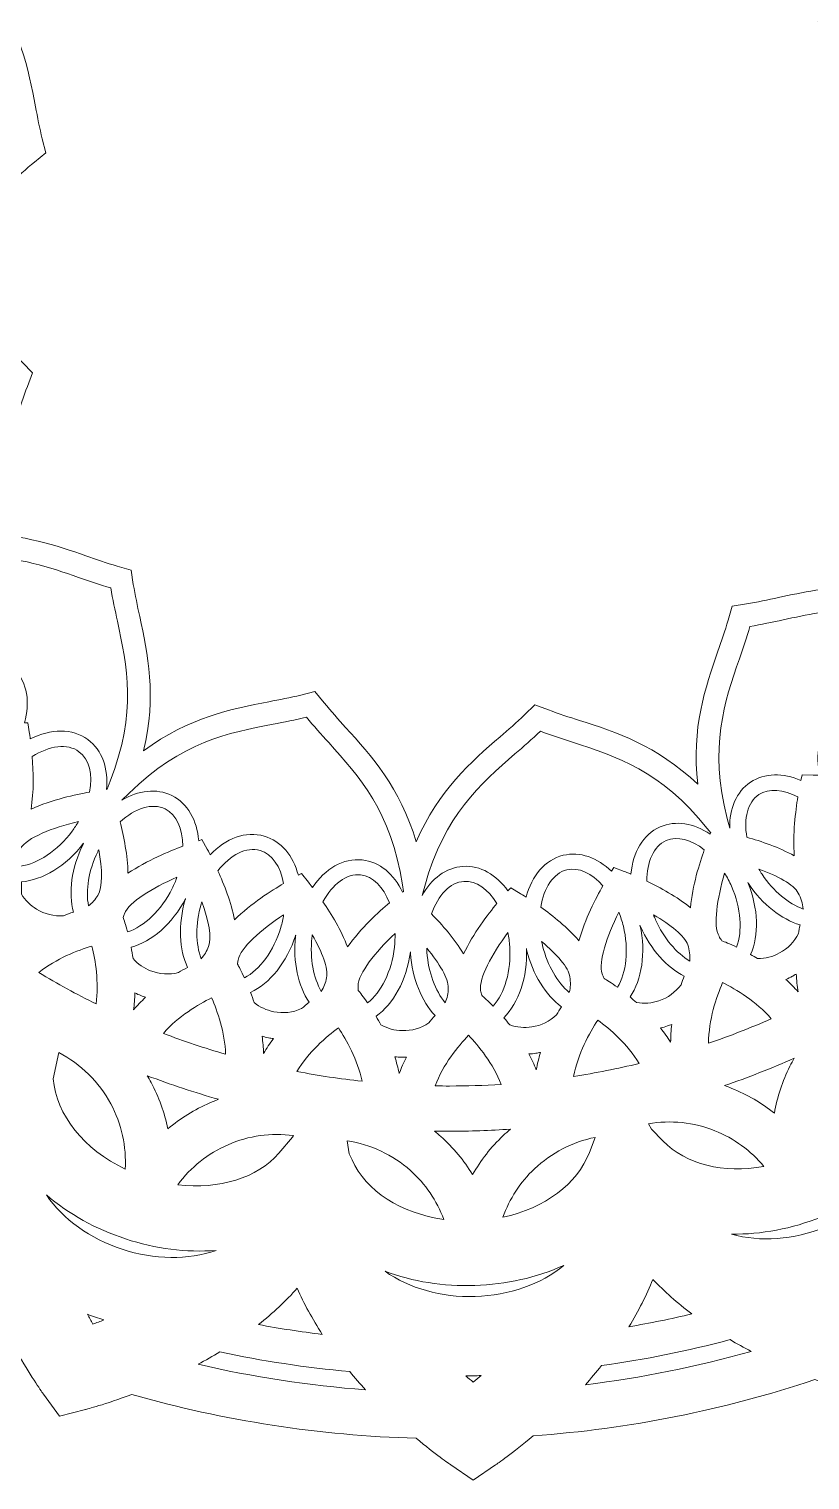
# Model space of a CAD drawing. Header units: millimetres. Extents: x 37 to 1687, y -819 to -120.
# Drawn here: x 1474.4 to 1577.2, y -434 to -243.1 of the extents above; entities that cross this region are included whole.
import ezdxf

# ---------------------------------------------------------------- set-up
doc = ezdxf.new("R2010")
doc.units = ezdxf.units.MM
doc.header["$MEASUREMENT"] = 0
doc.layers.add('Layer 6', color=7, linetype='Continuous')

msp = doc.modelspace()

# ---------------------------------------------------------------- linework, layer by layer
at = {"layer": 'Layer 6', "lineweight": 0}
for points, knots in [([(1685.17, -298.09), (1685, -297.73), (1683.5, -294.48), (1680.72, -290.25), (1681.09, -285.9), (1681.28, -281.49), (1681.28, -277.12), (1681.28, -270.53), (1680.85, -263.89), (1680.01, -257.4), (1682.54, -253.46), (1683.93, -250.46), (1684.09, -250.12), (1684.09, -250.12), (1685.58, -246.85), (1685.58, -246.85), (1685.58, -246.85), (1683.05, -244.28), (1683.05, -244.28), (1682.78, -244), (1680.28, -241.51), (1676.32, -238.54), (1674.5, -231.62), (1672.16, -224.76), (1669.37, -218.15), (1667.84, -214.53), (1666.11, -210.86), (1664.23, -207.25), (1665.15, -202.97), (1665.4, -199.91), (1665.43, -199.56), (1665.43, -199.56), (1665.7, -195.99), (1665.7, -195.99), (1665.7, -195.99), (1662.46, -194.44), (1662.46, -194.44), (1662.33, -194.38), (1659.34, -192.97), (1654.81, -191.54), (1649.55, -183.86), (1643.52, -176.62), (1636.9, -170), (1635.27, -168.36), (1633.55, -166.72), (1631.8, -165.13), (1631.19, -161.11), (1630.44, -158.47), (1630.4, -158.36), (1630.4, -158.36), (1629.43, -154.93), (1629.43, -154.93), (1629.43, -154.93), (1625.86, -154.58), (1625.86, -154.58), (1625.5, -154.54), (1623.55, -154.37), (1620.65, -154.37), (1619.99, -154.37), (1619.31, -154.38), (1618.62, -154.4), (1609.35, -147.67), (1599.3, -142), (1588.75, -137.53), (1588.03, -137.23), (1587.28, -136.92), (1586.45, -136.58), (1584.69, -133.5), (1583.29, -131.57), (1583.23, -131.48), (1583.23, -131.48), (1581.14, -128.61), (1581.14, -128.61), (1581.14, -128.61), (1577.69, -129.48), (1577.69, -129.48), (1577.59, -129.51), (1575.14, -130.13), (1571.59, -131.47), (1559.48, -127.99), (1546.89, -126.05), (1534.17, -125.69), (1531.64, -123.56), (1529.82, -122.32), (1529.62, -122.19), (1529.62, -122.19), (1526.67, -120.2), (1526.67, -120.2), (1526.67, -120.2), (1523.73, -122.19), (1523.73, -122.19), (1523.51, -122.34), (1521.51, -123.7), (1518.79, -126.02), (1506.14, -126.92), (1493.66, -129.4), (1481.71, -133.41), (1478.5, -132.22), (1476.28, -131.64), (1476.03, -131.58), (1476.03, -131.58), (1472.58, -130.71), (1472.58, -130.71), (1472.58, -130.71), (1470.49, -133.58), (1470.49, -133.58), (1470.32, -133.82), (1468.83, -135.9), (1466.98, -139.21), (1455.85, -144.28), (1445.34, -150.71), (1435.74, -158.33), (1435.13, -158.32), (1434.63, -158.31), (1434.15, -158.31), (1431.06, -158.31), (1429.01, -158.51), (1428.93, -158.52), (1428.93, -158.52), (1425.37, -158.87), (1425.37, -158.87), (1425.37, -158.87), (1424.39, -162.3), (1424.39, -162.3), (1424.36, -162.42), (1423.52, -165.4), (1422.89, -169.76), (1422.81, -169.84), (1422.73, -169.92), (1422.65, -170), (1414.48, -178.17), (1407.25, -187.25), (1401.17, -196.99), (1396.88, -198.38), (1394.11, -199.7), (1393.99, -199.75), (1393.99, -199.75), (1390.75, -201.3), (1390.75, -201.3), (1390.75, -201.3), (1391.02, -204.87), (1391.02, -204.87), (1391.03, -205.02), (1391.3, -208.47), (1392.37, -213.24), (1391.55, -215.01), (1390.83, -216.62), (1390.18, -218.15), (1386.53, -226.79), (1383.67, -235.8), (1381.7, -244.92), (1378, -247.74), (1375.68, -250.06), (1375.42, -250.32), (1375.42, -250.32), (1372.89, -252.88), (1372.89, -252.88), (1372.89, -252.88), (1374.39, -256.16), (1374.39, -256.16), (1374.55, -256.52), (1376.07, -259.79), (1378.83, -264.01), (1378.46, -268.35), (1378.28, -272.76), (1378.28, -277.12), (1378.28, -283.72), (1378.7, -290.36), (1379.54, -296.85), (1377.01, -300.79), (1375.62, -303.79), (1375.46, -304.13), (1375.46, -304.13), (1373.97, -307.4), (1373.97, -307.4), (1373.97, -307.4), (1376.5, -309.97), (1376.5, -309.97), (1376.77, -310.24), (1379.25, -312.73), (1383.23, -315.71), (1385.05, -322.63), (1387.39, -329.49), (1390.18, -336.1), (1391.71, -339.72), (1393.44, -343.39), (1395.32, -347), (1394.37, -351.43), (1394.13, -354.55), (1394.12, -354.69), (1394.12, -354.69), (1393.85, -358.26), (1393.85, -358.26), (1393.85, -358.26), (1397.09, -359.8), (1397.09, -359.8), (1397.22, -359.86), (1400.19, -361.27), (1404.74, -362.71), (1410, -370.39), (1416.03, -377.63), (1422.65, -384.25), (1424.28, -385.89), (1426, -387.52), (1427.75, -389.12), (1428.35, -393.02), (1429.07, -395.6), (1429.15, -395.89), (1429.15, -395.89), (1430.12, -399.32), (1430.12, -399.32), (1430.12, -399.32), (1433.68, -399.67), (1433.68, -399.67), (1433.89, -399.69), (1435.87, -399.88), (1438.9, -399.88), (1439.56, -399.88), (1440.24, -399.87), (1440.93, -399.85), (1450.2, -406.58), (1460.25, -412.25), (1470.8, -416.72), (1471.5, -417.01), (1472.26, -417.32), (1473.1, -417.67), (1474.81, -420.67), (1476.17, -422.55), (1476.32, -422.77), (1476.32, -422.77), (1478.41, -425.64), (1478.41, -425.64), (1478.41, -425.64), (1481.86, -424.77), (1481.86, -424.77), (1481.96, -424.74), (1484.42, -424.12), (1487.96, -422.78), (1500.07, -426.26), (1512.65, -428.2), (1525.38, -428.56), (1527.9, -430.68), (1529.73, -431.92), (1529.94, -432.06), (1529.94, -432.06), (1532.88, -434.05), (1532.88, -434.05), (1532.88, -434.05), (1535.82, -432.06), (1535.82, -432.06), (1536.04, -431.91), (1538.04, -430.56), (1540.76, -428.23), (1553.42, -427.33), (1565.89, -424.85), (1577.84, -420.84), (1581.13, -422.06), (1583.42, -422.65), (1583.52, -422.67), (1583.52, -422.67), (1586.97, -423.54), (1586.97, -423.54), (1586.97, -423.54), (1589.06, -420.67), (1589.06, -420.67), (1589.13, -420.58), (1590.68, -418.43), (1592.58, -415.04), (1603.71, -409.96), (1614.21, -403.53), (1623.81, -395.92), (1624.4, -395.93), (1624.91, -395.94), (1625.4, -395.94), (1628.49, -395.94), (1630.54, -395.74), (1630.62, -395.73), (1630.62, -395.73), (1634.18, -395.38), (1634.18, -395.38), (1634.18, -395.38), (1635.15, -391.95), (1635.15, -391.95), (1635.16, -391.92), (1636.01, -388.94), (1636.66, -384.49), (1636.74, -384.41), (1636.82, -384.33), (1636.9, -384.25), (1645.07, -376.08), (1652.3, -367), (1658.38, -357.25), (1662.52, -355.92), (1665.25, -354.64), (1665.56, -354.49), (1665.56, -354.49), (1668.8, -352.95), (1668.8, -352.95), (1668.8, -352.95), (1668.53, -349.38), (1668.53, -349.38), (1668.52, -349.23), (1668.25, -345.77), (1667.18, -341.01), (1668, -339.24), (1668.72, -337.63), (1669.37, -336.1), (1673.02, -327.46), (1675.88, -318.45), (1677.85, -309.33), (1681.56, -306.5), (1683.87, -304.19), (1684.13, -303.93), (1684.13, -303.93), (1686.66, -301.36), (1686.66, -301.36), (1686.66, -301.36), (1685.17, -298.09), (1685.17, -298.09)], [0, 0, 0, 0, 1, 1, 1, 2, 2, 2, 3, 3, 3, 4, 4, 4, 5, 5, 5, 6, 6, 6, 7, 7, 7, 8, 8, 8, 9, 9, 9, 10, 10, 10, 11, 11, 11, 12, 12, 12, 13, 13, 13, 14, 14, 14, 15, 15, 15, 16, 16, 16, 17, 17, 17, 18, 18, 18, 19, 19, 19, 20, 20, 20, 21, 21, 21, 22, 22, 22, 23, 23, 23, 24, 24, 24, 25, 25, 25, 26, 26, 26, 27, 27, 27, 28, 28, 28, 29, 29, 29, 30, 30, 30, 31, 31, 31, 32, 32, 32, 33, 33, 33, 34, 34, 34, 35, 35, 35, 36, 36, 36, 37, 37, 37, 38, 38, 38, 39, 39, 39, 40, 40, 40, 41, 41, 41, 42, 42, 42, 43, 43, 43, 44, 44, 44, 45, 45, 45, 46, 46, 46, 47, 47, 47, 48, 48, 48, 49, 49, 49, 50, 50, 50, 51, 51, 51, 52, 52, 52, 53, 53, 53, 54, 54, 54, 55, 55, 55, 56, 56, 56, 57, 57, 57, 58, 58, 58, 59, 59, 59, 60, 60, 60, 61, 61, 61, 62, 62, 62, 63, 63, 63, 64, 64, 64, 65, 65, 65, 66, 66, 66, 67, 67, 67, 68, 68, 68, 69, 69, 69, 70, 70, 70, 71, 71, 71, 72, 72, 72, 73, 73, 73, 74, 74, 74, 75, 75, 75, 76, 76, 76, 77, 77, 77, 78, 78, 78, 79, 79, 79, 80, 80, 80, 81, 81, 81, 82, 82, 82, 83, 83, 83, 84, 84, 84, 85, 85, 85, 86, 86, 86, 87, 87, 87, 88, 88, 88, 89, 89, 89, 90, 90, 90, 91, 91, 91, 92, 92, 92, 93, 93, 93, 94, 94, 94, 95, 95, 95, 96, 96, 96, 97, 97, 97, 98, 98, 98, 99, 99, 99, 100, 100, 100, 101, 101, 101, 102, 102, 102, 103, 103, 103, 104, 104, 104, 105, 105, 105, 106, 106, 106, 106]), ([(1586.74, -260.04), (1586.31, -261.38), (1585.87, -262.76), (1585.35, -264.12), (1585.35, -264.12), (1584.68, -265.89), (1584.68, -265.89), (1584.68, -265.89), (1586, -267.26), (1586, -267.26), (1587.01, -268.31), (1587.96, -269.41), (1588.88, -270.48), (1592.19, -274.3), (1595.85, -278.53), (1602.71, -281.52), (1595.54, -283.66), (1591.39, -287.42), (1587.65, -290.81), (1586.61, -291.76), (1585.53, -292.73), (1584.41, -293.65), (1584.41, -293.65), (1582.94, -294.85), (1582.94, -294.85), (1582.94, -294.85), (1583.4, -296.69), (1583.4, -296.69), (1583.75, -298.11), (1584.02, -299.54), (1584.29, -300.92), (1585.24, -305.88), (1586.29, -311.38), (1590.74, -317.4), (1588.26, -316.81), (1585.83, -316.52), (1583.39, -316.52), (1579.52, -316.52), (1576.23, -317.23), (1573.05, -317.92), (1571.68, -318.21), (1570.27, -318.52), (1568.83, -318.76), (1568.83, -318.76), (1566.96, -319.06), (1566.96, -319.06), (1566.96, -319.06), (1566.43, -320.88), (1566.43, -320.88), (1566.02, -322.28), (1565.54, -323.66), (1565.08, -324.99), (1563.43, -329.76), (1561.59, -335.05), (1562.44, -342.49), (1557, -337.35), (1551.66, -335.63), (1546.86, -334.09), (1545.52, -333.66), (1544.14, -333.22), (1542.78, -332.7), (1542.78, -332.7), (1541.01, -332.03), (1541.01, -332.03), (1541.01, -332.03), (1539.64, -333.35), (1539.64, -333.35), (1538.59, -334.36), (1537.49, -335.31), (1536.42, -336.23), (1532.6, -339.53), (1528.37, -343.2), (1525.38, -350.06), (1523.24, -342.89), (1519.48, -338.74), (1516.08, -335), (1515.14, -333.96), (1514.17, -332.88), (1513.25, -331.76), (1513.25, -331.76), (1512.05, -330.29), (1512.05, -330.29), (1512.05, -330.29), (1510.21, -330.75), (1510.21, -330.75), (1508.79, -331.09), (1507.36, -331.37), (1505.98, -331.63), (1501.02, -332.59), (1495.52, -333.64), (1489.5, -338.09), (1491.23, -330.81), (1490.05, -325.33), (1488.98, -320.4), (1488.68, -319.03), (1488.38, -317.61), (1488.14, -316.18), (1488.14, -316.18), (1487.84, -314.31), (1487.84, -314.31), (1487.84, -314.31), (1486.02, -313.78), (1486.02, -313.78), (1484.61, -313.37), (1483.24, -312.89), (1481.91, -312.43), (1478.04, -311.09), (1473.66, -309.57), (1468.09, -309.57), (1466.88, -309.57), (1465.66, -309.64), (1464.41, -309.78), (1469.55, -304.34), (1471.26, -299.01), (1472.81, -294.21), (1473.24, -292.87), (1473.68, -291.49), (1474.19, -290.13), (1474.19, -290.13), (1474.86, -288.36), (1474.86, -288.36), (1474.86, -288.36), (1473.55, -286.99), (1473.55, -286.99), (1472.54, -285.94), (1471.59, -284.83), (1470.67, -283.77), (1467.36, -279.95), (1463.7, -275.72), (1456.84, -272.73), (1464.01, -270.59), (1468.16, -266.82), (1471.9, -263.43), (1472.94, -262.49), (1474.01, -261.52), (1475.14, -260.6), (1475.14, -260.6), (1476.61, -259.4), (1476.61, -259.4), (1476.61, -259.4), (1476.15, -257.56), (1476.15, -257.56), (1475.8, -256.14), (1475.53, -254.71), (1475.26, -253.32), (1474.31, -248.37), (1473.26, -242.87), (1468.81, -236.85), (1471.29, -237.44), (1473.72, -237.73), (1476.16, -237.73), (1480.03, -237.73), (1483.32, -237.02), (1486.5, -236.33), (1487.87, -236.03), (1489.29, -235.73), (1490.72, -235.49), (1490.72, -235.49), (1492.59, -235.19), (1492.59, -235.19), (1492.59, -235.19), (1493.12, -233.37), (1493.12, -233.37), (1493.53, -231.96), (1494.01, -230.59), (1494.47, -229.26), (1496.12, -224.49), (1497.96, -219.2), (1497.11, -211.76), (1502.55, -216.9), (1507.89, -218.61), (1512.69, -220.16), (1514.03, -220.59), (1515.41, -221.03), (1516.77, -221.54), (1516.77, -221.54), (1518.54, -222.21), (1518.54, -222.21), (1518.54, -222.21), (1519.91, -220.9), (1519.91, -220.9), (1520.96, -219.89), (1522.06, -218.94), (1523.13, -218.02), (1526.95, -214.71), (1531.18, -211.05), (1534.17, -204.19), (1536.31, -211.36), (1540.07, -215.51), (1543.47, -219.25), (1544.41, -220.29), (1545.38, -221.36), (1546.3, -222.49), (1546.3, -222.49), (1547.5, -223.95), (1547.5, -223.95), (1547.5, -223.95), (1549.34, -223.5), (1549.34, -223.5), (1550.76, -223.15), (1552.19, -222.88), (1553.57, -222.61), (1558.53, -221.66), (1564.03, -220.6), (1570.05, -216.16), (1568.32, -223.44), (1569.5, -228.91), (1570.57, -233.85), (1570.87, -235.22), (1571.17, -236.64), (1571.41, -238.07), (1571.41, -238.07), (1571.71, -239.94), (1571.71, -239.94), (1571.71, -239.94), (1573.53, -240.47), (1573.53, -240.47), (1574.93, -240.88), (1576.31, -241.35), (1577.64, -241.82), (1581.51, -243.16), (1585.89, -244.68), (1591.46, -244.68), (1592.67, -244.68), (1593.89, -244.61), (1595.14, -244.47), (1590, -249.9), (1588.29, -255.24), (1586.74, -260.04)], [0, 0, 0, 0, 1, 1, 1, 2, 2, 2, 3, 3, 3, 4, 4, 4, 5, 5, 5, 6, 6, 6, 7, 7, 7, 8, 8, 8, 9, 9, 9, 10, 10, 10, 11, 11, 11, 12, 12, 12, 13, 13, 13, 14, 14, 14, 15, 15, 15, 16, 16, 16, 17, 17, 17, 18, 18, 18, 19, 19, 19, 20, 20, 20, 21, 21, 21, 22, 22, 22, 23, 23, 23, 24, 24, 24, 25, 25, 25, 26, 26, 26, 27, 27, 27, 28, 28, 28, 29, 29, 29, 30, 30, 30, 31, 31, 31, 32, 32, 32, 33, 33, 33, 34, 34, 34, 35, 35, 35, 36, 36, 36, 37, 37, 37, 38, 38, 38, 39, 39, 39, 40, 40, 40, 41, 41, 41, 42, 42, 42, 43, 43, 43, 44, 44, 44, 45, 45, 45, 46, 46, 46, 47, 47, 47, 48, 48, 48, 49, 49, 49, 50, 50, 50, 51, 51, 51, 52, 52, 52, 53, 53, 53, 54, 54, 54, 55, 55, 55, 56, 56, 56, 57, 57, 57, 58, 58, 58, 59, 59, 59, 60, 60, 60, 61, 61, 61, 62, 62, 62, 63, 63, 63, 64, 64, 64, 65, 65, 65, 66, 66, 66, 67, 67, 67, 68, 68, 68, 69, 69, 69, 70, 70, 70, 71, 71, 71, 72, 72, 72, 73, 73, 73, 74, 74, 74, 75, 75, 75, 76, 76, 76, 76]), ([(1464.66, -323.88), (1465.93, -321.37), (1466.03, -318.75), (1464.68, -316.73), (1463.43, -314.86), (1461.22, -313.94), (1458.66, -313.98), (1458.66, -313.98), (1459.92, -313.66), (1459.92, -313.66), (1462.98, -312.88), (1465.67, -312.57), (1468.09, -312.57), (1473.15, -312.57), (1477.08, -313.93), (1480.93, -315.27), (1482.32, -315.75), (1483.72, -316.24), (1485.18, -316.66), (1485.43, -318.15), (1485.74, -319.6), (1486.05, -321.03), (1487.32, -326.91), (1488.63, -332.99), (1485.1, -342.08), (1485.1, -342.08), (1484.69, -343.15), (1484.69, -343.15), (1484.69, -343.15), (1484.6, -343.16), (1484.6, -343.16), (1484.87, -340.44), (1484.07, -338.01), (1482.16, -336.61), (1480.09, -335.09), (1477.28, -335.16), (1474.58, -336.52), (1474.54, -336.22), (1474.5, -335.99), (1474.48, -335.84), (1474.48, -335.84), (1474.25, -334.41), (1474.25, -334.41), (1474.25, -334.41), (1473.8, -334.39), (1473.8, -334.39), (1474.57, -331.73), (1474.21, -329.17), (1472.55, -327.44), (1470.78, -325.58), (1467.99, -325.16), (1465.09, -326.03), (1465.1, -325.77), (1465.11, -325.57), (1465.11, -325.43), (1465.11, -325.43), (1465.13, -323.98), (1465.13, -323.98), (1465.13, -323.98), (1464.66, -323.88), (1464.66, -323.88)], [0, 0, 0, 0, 1, 1, 1, 2, 2, 2, 3, 3, 3, 4, 4, 4, 5, 5, 5, 6, 6, 6, 7, 7, 7, 8, 8, 8, 9, 9, 9, 10, 10, 10, 11, 11, 11, 12, 12, 12, 13, 13, 13, 14, 14, 14, 15, 15, 15, 16, 16, 16, 17, 17, 17, 18, 18, 18, 19, 19, 19, 20, 20, 20, 20]), ([(1589.26, -324.74), (1587.84, -326.67), (1587.81, -329.26), (1588.92, -331.8), (1588.48, -331.85), (1588.16, -331.9), (1588.04, -331.92), (1588.04, -331.92), (1586.6, -332.15), (1586.6, -332.15), (1586.6, -332.15), (1586.58, -332.98), (1586.58, -332.98), (1584.09, -332.37), (1581.72, -332.79), (1580.09, -334.35), (1578.34, -336.02), (1577.87, -338.6), (1578.55, -341.32), (1578.13, -341.3), (1577.82, -341.29), (1577.62, -341.29), (1577.62, -341.29), (1576.17, -341.26), (1576.17, -341.26), (1576.17, -341.26), (1576.02, -342), (1576.02, -342), (1573.67, -340.97), (1571.26, -340.96), (1569.39, -342.22), (1567.51, -343.47), (1566.59, -345.69), (1566.64, -348.25), (1566.64, -348.25), (1566.31, -346.98), (1566.31, -346.98), (1563.91, -337.53), (1565.95, -331.66), (1567.92, -325.97), (1568.4, -324.58), (1568.89, -323.17), (1569.31, -321.72), (1570.8, -321.47), (1572.25, -321.16), (1573.69, -320.85), (1576.74, -320.19), (1579.84, -319.52), (1583.39, -319.52), (1586.68, -319.52), (1590.36, -320.1), (1594.73, -321.79), (1594.73, -321.79), (1595.39, -322.05), (1595.39, -322.05), (1595.39, -322.05), (1595.43, -322.27), (1595.43, -322.27), (1592.86, -322.1), (1590.6, -322.92), (1589.26, -324.74)], [0, 0, 0, 0, 1, 1, 1, 2, 2, 2, 3, 3, 3, 4, 4, 4, 5, 5, 5, 6, 6, 6, 7, 7, 7, 8, 8, 8, 9, 9, 9, 10, 10, 10, 11, 11, 11, 12, 12, 12, 13, 13, 13, 14, 14, 14, 15, 15, 15, 16, 16, 16, 17, 17, 17, 18, 18, 18, 19, 19, 19, 20, 20, 20, 20]), ([(1518.28, -352.45), (1515.76, -352.17), (1513.39, -353.6), (1511.73, -356.07), (1511.49, -355.76), (1511.31, -355.52), (1511.19, -355.38), (1511.19, -355.38), (1510.28, -354.25), (1510.28, -354.25), (1510.28, -354.25), (1509.87, -354.47), (1509.87, -354.47), (1509.17, -351.9), (1507.6, -349.96), (1505.37, -349.31), (1502.93, -348.6), (1500.33, -349.6), (1498.26, -351.77), (1498.07, -351.41), (1497.93, -351.15), (1497.87, -351.05), (1497.87, -351.05), (1497.17, -349.78), (1497.17, -349.78), (1497.17, -349.78), (1496.75, -349.92), (1496.75, -349.92), (1496.53, -347.23), (1495.31, -345.01), (1493.21, -343.97), (1491.19, -342.98), (1488.81, -343.29), (1486.62, -344.6), (1486.62, -344.6), (1487.55, -343.69), (1487.55, -343.69), (1494.53, -336.89), (1500.63, -335.72), (1506.54, -334.58), (1507.99, -334.3), (1509.45, -334.02), (1510.92, -333.66), (1511.88, -334.83), (1512.87, -335.93), (1513.86, -337.01), (1517.9, -341.47), (1522.08, -346.08), (1523.57, -355.71), (1523.57, -355.71), (1523.7, -356.59), (1523.7, -356.59), (1523.7, -356.59), (1523.57, -356.69), (1523.57, -356.69), (1522.44, -354.31), (1520.57, -352.7), (1518.28, -352.45)], [0, 0, 0, 0, 1, 1, 1, 2, 2, 2, 3, 3, 3, 4, 4, 4, 5, 5, 5, 6, 6, 6, 7, 7, 7, 8, 8, 8, 9, 9, 9, 10, 10, 10, 11, 11, 11, 12, 12, 12, 13, 13, 13, 14, 14, 14, 15, 15, 15, 16, 16, 16, 17, 17, 17, 18, 18, 18, 19, 19, 19, 19]), ([(1557.48, -348.11), (1555.22, -349.1), (1553.89, -351.43), (1553.64, -354.3), (1553.24, -354.14), (1552.94, -354.02), (1552.76, -353.95), (1552.76, -353.95), (1551.4, -353.43), (1551.4, -353.43), (1551.4, -353.43), (1551.09, -353.94), (1551.09, -353.94), (1549.22, -352.14), (1546.94, -351.3), (1544.73, -351.84), (1542.31, -352.43), (1540.59, -354.53), (1539.85, -357.35), (1539.5, -357.12), (1539.22, -356.95), (1539.06, -356.85), (1539.06, -356.85), (1537.81, -356.11), (1537.81, -356.11), (1537.81, -356.11), (1537.45, -356.51), (1537.45, -356.51), (1535.92, -354.39), (1533.82, -353.15), (1531.53, -353.3), (1529.28, -353.45), (1527.38, -354.91), (1526.14, -357.15), (1526.14, -357.15), (1526.49, -355.89), (1526.49, -355.89), (1529.13, -346.51), (1533.83, -342.44), (1538.38, -338.5), (1539.5, -337.53), (1540.62, -336.56), (1541.72, -335.51), (1543.13, -336.04), (1544.54, -336.5), (1545.94, -336.95), (1551.67, -338.79), (1557.59, -340.69), (1563.69, -348.29), (1563.69, -348.29), (1564.15, -348.86), (1564.15, -348.86), (1564.15, -348.86), (1564.07, -349.05), (1564.07, -349.05), (1561.93, -347.62), (1559.55, -347.2), (1557.48, -348.11)], [0, 0, 0, 0, 1, 1, 1, 2, 2, 2, 3, 3, 3, 4, 4, 4, 5, 5, 5, 6, 6, 6, 7, 7, 7, 8, 8, 8, 9, 9, 9, 10, 10, 10, 11, 11, 11, 12, 12, 12, 13, 13, 13, 14, 14, 14, 15, 15, 15, 16, 16, 16, 17, 17, 17, 18, 18, 18, 19, 19, 19, 19]), ([(1474.68, -345.77), (1475.06, -343.43), (1474.99, -340.83), (1474.83, -338.84), (1477.09, -337.42), (1479.46, -337.07), (1480.99, -338.2), (1482.37, -339.21), (1482.81, -341.23), (1482.39, -343.51), (1480.6, -343.83), (1477.41, -344.53), (1474.68, -345.77)], [0, 0, 0, 0, 1, 1, 1, 2, 2, 2, 3, 3, 3, 4, 4, 4, 4]), ([(1575.14, -351.91), (1573.15, -350.8), (1570.79, -349.99), (1568.9, -349.46), (1568.48, -347.02), (1568.98, -344.85), (1570.48, -343.85), (1571.82, -342.96), (1573.72, -343.15), (1575.61, -344.16), (1575.31, -346), (1574.93, -349.07), (1575.14, -351.91)], [0, 0, 0, 0, 1, 1, 1, 2, 2, 2, 3, 3, 3, 4, 4, 4, 4]), ([(1494.64, -350.64), (1492.94, -351.27), (1489.91, -352.52), (1487.44, -354.21), (1487.4, -351.87), (1486.89, -349.35), (1486.39, -347.43), (1488.37, -345.65), (1490.64, -344.9), (1492.34, -345.74), (1493.85, -346.49), (1494.64, -348.36), (1494.64, -350.64)], [0, 0, 0, 0, 1, 1, 1, 2, 2, 2, 3, 3, 3, 4, 4, 4, 4]), ([(1473.31, -350.92), (1474.17, -349.51), (1477.45, -348.23), (1480.91, -347.4), (1480.66, -347.83), (1480.39, -348.25), (1480.09, -348.66), (1478.17, -351.27), (1475.55, -352.96), (1473.31, -353.26), (1473.22, -352.29), (1473.12, -351.62), (1473.07, -351.37), (1473.15, -351.2), (1473.23, -351.06), (1473.31, -350.92)], [0, 0, 0, 0, 1, 1, 1, 2, 2, 2, 3, 3, 3, 4, 4, 4, 5, 5, 5, 5]), ([(1555.74, -355.25), (1555.73, -352.72), (1556.61, -350.64), (1558.27, -349.91), (1559.75, -349.26), (1561.6, -349.78), (1563.29, -351.12), (1562.67, -352.86), (1561.74, -355.86), (1561.46, -358.73), (1559.69, -357.29), (1557.51, -356.09), (1555.74, -355.25)], [0, 0, 0, 0, 1, 1, 1, 2, 2, 2, 3, 3, 3, 4, 4, 4, 4]), ([(1473.41, -356.96), (1473.43, -356.39), (1473.43, -355.84), (1473.42, -355.33), (1476.2, -355.09), (1479.26, -353.29), (1481.59, -350.26), (1481.57, -350.31), (1481.55, -350.35), (1481.52, -350.4), (1479.97, -353.53), (1479.6, -356.77), (1480.27, -359.32), (1479.82, -359.46), (1479.38, -359.62), (1478.94, -359.79), (1477.69, -359.88), (1476.47, -359.58), (1475.39, -358.92), (1474.59, -358.43), (1473.9, -357.76), (1473.41, -356.96)], [0, 0, 0, 0, 1, 1, 1, 2, 2, 2, 3, 3, 3, 4, 4, 4, 5, 5, 5, 6, 6, 6, 7, 7, 7, 7]), ([(1483.47, -351.36), (1483.51, -351.27), (1483.56, -351.18), (1483.6, -351.1), (1484.06, -353.69), (1484.12, -356.01), (1483.46, -357.11), (1483.13, -357.64), (1482.72, -358.11), (1482.24, -358.5), (1481.85, -356.46), (1482.24, -353.84), (1483.47, -351.36)], [0, 0, 0, 0, 1, 1, 1, 2, 2, 2, 3, 3, 3, 4, 4, 4, 4]), ([(1499.28, -353.88), (1500.92, -351.79), (1503.01, -350.67), (1504.82, -351.2), (1506.42, -351.67), (1507.52, -353.34), (1507.93, -355.55), (1506.36, -356.47), (1503.6, -358.21), (1501.46, -360.31), (1501.02, -358.04), (1500.09, -355.66), (1499.28, -353.88)], [0, 0, 0, 0, 1, 1, 1, 2, 2, 2, 3, 3, 3, 4, 4, 4, 4]), ([(1486.82, -360.03), (1486.87, -359.84), (1486.92, -359.68), (1486.98, -359.52), (1487.59, -357.97), (1490.62, -356.14), (1493.89, -354.72), (1493.72, -355.21), (1493.51, -355.71), (1493.27, -356.2), (1491.83, -359.11), (1489.54, -361.22), (1487.39, -361.91), (1487.13, -360.96), (1486.91, -360.29), (1486.82, -360.03)], [0, 0, 0, 0, 1, 1, 1, 2, 2, 2, 3, 3, 3, 4, 4, 4, 5, 5, 5, 5]), ([(1513.1, -357.95), (1514.35, -355.65), (1516.2, -354.2), (1518.06, -354.41), (1519.7, -354.59), (1521.06, -356.02), (1521.85, -358.09), (1520.46, -359.27), (1518.07, -361.46), (1516.33, -363.88), (1515.52, -361.73), (1514.21, -359.58), (1513.1, -357.95)], [0, 0, 0, 0, 1, 1, 1, 2, 2, 2, 3, 3, 3, 4, 4, 4, 4]), ([(1527.41, -359.56), (1528.24, -357.1), (1529.81, -355.39), (1531.66, -355.27), (1533.29, -355.16), (1534.86, -356.31), (1536, -358.18), (1534.83, -359.59), (1532.88, -362.15), (1531.6, -364.81), (1530.43, -362.85), (1528.78, -360.96), (1527.41, -359.56)], [0, 0, 0, 0, 1, 1, 1, 2, 2, 2, 3, 3, 3, 4, 4, 4, 4]), ([(1541.77, -358.65), (1542.18, -356.12), (1543.41, -354.19), (1545.2, -353.75), (1546.78, -353.37), (1548.51, -354.21), (1549.95, -355.84), (1549.04, -357.44), (1547.58, -360.26), (1546.79, -363.08), (1545.3, -361.35), (1543.36, -359.79), (1541.77, -358.65)], [0, 0, 0, 0, 1, 1, 1, 2, 2, 2, 3, 3, 3, 4, 4, 4, 4]), ([(1567.55, -363.92), (1566.65, -363.49), (1565.95, -363.21), (1565.61, -363.08), (1565.46, -362.88), (1565.34, -362.68), (1565.24, -362.5), (1564.44, -361.05), (1564.97, -357.59), (1565.97, -354.19), (1566.31, -354.73), (1566.61, -355.31), (1566.88, -355.92), (1568.15, -358.81), (1568.33, -361.83), (1567.55, -363.92)], [0, 0, 0, 0, 1, 1, 1, 2, 2, 2, 3, 3, 3, 4, 4, 4, 5, 5, 5, 5]), ([(1570.91, -354.34), (1570.76, -354.12), (1570.62, -353.88), (1570.48, -353.65), (1572.97, -354.56), (1575.05, -355.67), (1575.67, -356.8), (1576.02, -357.45), (1576.23, -358.16), (1576.31, -358.92), (1574.4, -358.19), (1572.4, -356.58), (1570.91, -354.34)], [0, 0, 0, 0, 1, 1, 1, 2, 2, 2, 3, 3, 3, 4, 4, 4, 4]), ([(1573.21, -364.69), (1572.32, -365.18), (1571.33, -365.43), (1570.32, -365.43), (1570, -365.24), (1569.69, -365.06), (1569.39, -364.89), (1570.51, -362.37), (1570.45, -358.89), (1569.02, -355.42), (1569.05, -355.46), (1569.08, -355.51), (1569.11, -355.55), (1570.97, -358.34), (1573.45, -360.24), (1575.9, -361), (1575.83, -361.38), (1575.75, -361.76), (1575.69, -362.14), (1575.14, -363.22), (1574.28, -364.11), (1573.21, -364.69)], [0, 0, 0, 0, 1, 1, 1, 2, 2, 2, 3, 3, 3, 4, 4, 4, 5, 5, 5, 6, 6, 6, 7, 7, 7, 7]), ([(1488.1, -365.43), (1488.03, -364.9), (1487.94, -364.4), (1487.85, -363.93), (1490.55, -363.21), (1493.25, -360.9), (1495.03, -357.52), (1495.01, -357.57), (1494.99, -357.61), (1494.98, -357.66), (1494.01, -360.99), (1494.19, -364.21), (1495.27, -366.6), (1494.86, -366.82), (1494.47, -367.04), (1494.08, -367.28), (1492.86, -367.58), (1491.6, -367.5), (1490.42, -367.04), (1489.53, -366.69), (1488.74, -366.14), (1488.1, -365.43)], [0, 0, 0, 0, 1, 1, 1, 2, 2, 2, 3, 3, 3, 4, 4, 4, 5, 5, 5, 6, 6, 6, 7, 7, 7, 7]), ([(1497.06, -358.27), (1497.09, -358.16), (1497.13, -358.06), (1497.16, -357.95), (1498.05, -360.4), (1498.51, -362.67), (1498.05, -363.85), (1497.82, -364.44), (1497.49, -364.98), (1497.07, -365.46), (1496.36, -363.52), (1496.29, -360.9), (1497.06, -358.27)], [0, 0, 0, 0, 1, 1, 1, 2, 2, 2, 3, 3, 3, 4, 4, 4, 4]), ([(1501.94, -365.62), (1502.26, -363.98), (1504.94, -361.64), (1507.93, -359.67), (1507.84, -360.22), (1507.72, -360.78), (1507.55, -361.33), (1506.64, -364.44), (1504.76, -366.92), (1502.77, -367.98), (1502.35, -367.07), (1502.01, -366.44), (1501.86, -366.18), (1501.88, -365.97), (1501.9, -365.79), (1501.94, -365.62)], [0, 0, 0, 0, 1, 1, 1, 2, 2, 2, 3, 3, 3, 4, 4, 4, 5, 5, 5, 5]), ([(1551.87, -369.21), (1551.06, -368.63), (1550.42, -368.23), (1550.12, -368.05), (1550.01, -367.83), (1549.93, -367.64), (1549.86, -367.44), (1549.33, -365.87), (1550.46, -362.53), (1552.05, -359.34), (1552.28, -359.92), (1552.48, -360.53), (1552.64, -361.16), (1553.39, -364.26), (1553.03, -367.29), (1551.87, -369.21)], [0, 0, 0, 0, 1, 1, 1, 2, 2, 2, 3, 3, 3, 4, 4, 4, 5, 5, 5, 5]), ([(1556.88, -360.31), (1556.78, -360.1), (1556.7, -359.89), (1556.61, -359.67), (1558.89, -360.99), (1560.71, -362.43), (1561.12, -363.64), (1561.35, -364.32), (1561.43, -365.03), (1561.39, -365.75), (1559.64, -364.71), (1557.96, -362.77), (1556.88, -360.31)], [0, 0, 0, 0, 1, 1, 1, 2, 2, 2, 3, 3, 3, 4, 4, 4, 4]), ([(1504.04, -371.22), (1503.89, -370.75), (1503.73, -370.31), (1503.57, -369.89), (1506.1, -368.71), (1508.36, -365.97), (1509.51, -362.33), (1509.51, -362.38), (1509.5, -362.43), (1509.49, -362.48), (1509.12, -365.9), (1509.84, -369.02), (1511.29, -371.18), (1510.94, -371.45), (1510.6, -371.73), (1510.27, -372.02), (1509.12, -372.53), (1507.87, -372.67), (1506.63, -372.42), (1505.69, -372.23), (1504.8, -371.82), (1504.04, -371.22)], [0, 0, 0, 0, 1, 1, 1, 2, 2, 2, 3, 3, 3, 4, 4, 4, 5, 5, 5, 6, 6, 6, 7, 7, 7, 7]), ([(1513.59, -367.96), (1513.46, -368.6), (1513.22, -369.19), (1512.88, -369.75), (1511.86, -367.97), (1511.35, -365.42), (1511.65, -362.72), (1511.67, -362.59), (1511.68, -362.45), (1511.7, -362.32), (1512.99, -364.58), (1513.84, -366.72), (1513.59, -367.96)], [0, 0, 0, 0, 1, 1, 1, 2, 2, 2, 3, 3, 3, 4, 4, 4, 4]), ([(1517.75, -369.62), (1517.73, -369.4), (1517.72, -369.21), (1517.72, -369.03), (1517.76, -367.36), (1519.99, -364.58), (1522.59, -362.12), (1522.61, -362.71), (1522.58, -363.31), (1522.51, -363.91), (1522.16, -367.12), (1520.75, -369.88), (1518.98, -371.27), (1518.41, -370.45), (1517.95, -369.87), (1517.75, -369.62)], [0, 0, 0, 0, 1, 1, 1, 2, 2, 2, 3, 3, 3, 4, 4, 4, 5, 5, 5, 5]), ([(1535.51, -371.69), (1534.82, -370.98), (1534.27, -370.49), (1534, -370.26), (1533.94, -370.03), (1533.89, -369.83), (1533.86, -369.64), (1533.61, -367.99), (1535.32, -364.88), (1537.45, -362.01), (1537.57, -362.61), (1537.65, -363.22), (1537.69, -363.86), (1537.9, -367.06), (1537, -370), (1535.51, -371.69)], [0, 0, 0, 0, 1, 1, 1, 2, 2, 2, 3, 3, 3, 4, 4, 4, 5, 5, 5, 5]), ([(1557.33, -370.99), (1556.38, -371.31), (1555.37, -371.39), (1554.39, -371.22), (1554.09, -370.96), (1553.8, -370.71), (1553.52, -370.48), (1555.08, -368.19), (1555.64, -364.73), (1554.83, -361.04), (1554.85, -361.09), (1554.87, -361.14), (1554.89, -361.19), (1556.25, -364.27), (1558.37, -366.58), (1560.66, -367.75), (1560.52, -368.12), (1560.37, -368.49), (1560.24, -368.87), (1559.51, -369.86), (1558.5, -370.59), (1557.33, -370.99)], [0, 0, 0, 0, 1, 1, 1, 2, 2, 2, 3, 3, 3, 4, 4, 4, 5, 5, 5, 6, 6, 6, 7, 7, 7, 7]), ([(1475.7, -367.26), (1478.01, -365.42), (1480.82, -364.35), (1482.7, -363.79), (1483.15, -365.65), (1483.62, -368.53), (1483.23, -371.39), (1480.68, -370.13), (1478.15, -368.74), (1475.7, -367.26)], [0, 0, 0, 0, 1, 1, 1, 2, 2, 2, 3, 3, 3, 3]), ([(1523.53, -374.91), (1522.55, -374.89), (1521.6, -374.63), (1520.74, -374.16), (1520.53, -373.76), (1520.31, -373.38), (1520.09, -373.02), (1522.37, -371.41), (1524.11, -368.33), (1524.62, -364.55), (1524.62, -364.61), (1524.62, -364.66), (1524.63, -364.71), (1524.85, -368.11), (1526.08, -371.04), (1527.86, -372.92), (1527.58, -373.24), (1527.3, -373.56), (1527.03, -373.89), (1525.99, -374.59), (1524.78, -374.94), (1523.53, -374.91)], [0, 0, 0, 0, 1, 1, 1, 2, 2, 2, 3, 3, 3, 4, 4, 4, 5, 5, 5, 6, 6, 6, 7, 7, 7, 7]), ([(1529.6, -369.31), (1529.59, -369.97), (1529.45, -370.62), (1529.19, -371.24), (1527.89, -369.67), (1526.96, -367.26), (1526.79, -364.57), (1526.78, -364.4), (1526.77, -364.24), (1526.77, -364.08), (1528.43, -366.08), (1529.63, -368.04), (1529.6, -369.31)], [0, 0, 0, 0, 1, 1, 1, 2, 2, 2, 3, 3, 3, 4, 4, 4, 4]), ([(1540.6, -374.43), (1539.63, -374.58), (1538.63, -374.48), (1537.69, -374.16), (1537.43, -373.83), (1537.17, -373.51), (1536.92, -373.21), (1538.87, -371.24), (1540.03, -367.91), (1539.88, -364.12), (1539.89, -364.17), (1539.9, -364.22), (1539.91, -364.27), (1540.72, -367.56), (1542.42, -370.22), (1544.49, -371.76), (1544.27, -372.11), (1544.06, -372.47), (1543.86, -372.83), (1542.96, -373.69), (1541.83, -374.24), (1540.6, -374.43)], [0, 0, 0, 0, 1, 1, 1, 2, 2, 2, 3, 3, 3, 4, 4, 4, 5, 5, 5, 6, 6, 6, 7, 7, 7, 7]), ([(1542.02, -363.76), (1541.97, -363.57), (1541.93, -363.38), (1541.89, -363.19), (1543.89, -364.87), (1545.42, -366.6), (1545.61, -367.85), (1545.71, -368.53), (1545.68, -369.22), (1545.53, -369.9), (1543.98, -368.57), (1542.66, -366.37), (1542.02, -363.76)], [0, 0, 0, 0, 1, 1, 1, 2, 2, 2, 3, 3, 3, 4, 4, 4, 4]), ([(1574.02, -368.18), (1574.32, -368.06), (1574.6, -367.92), (1574.89, -367.76), (1575.06, -367.67), (1575.23, -367.57), (1575.4, -367.46), (1575.44, -368.27), (1575.53, -369.05), (1575.66, -369.81), (1575.16, -369.25), (1574.61, -368.71), (1574.02, -368.18)], [0, 0, 0, 0, 1, 1, 1, 2, 2, 2, 3, 3, 3, 4, 4, 4, 4]), ([(1489.76, -370.52), (1489.18, -371.06), (1488.65, -371.61), (1488.16, -372.19), (1488.27, -371.46), (1488.33, -370.72), (1488.36, -369.95), (1488.62, -370.08), (1488.88, -370.2), (1489.15, -370.3), (1489.35, -370.38), (1489.55, -370.45), (1489.76, -370.52)], [0, 0, 0, 0, 1, 1, 1, 2, 2, 2, 3, 3, 3, 4, 4, 4, 4]), ([(1572.12, -373.35), (1569.42, -374.53), (1566.65, -375.62), (1563.86, -376.57), (1563.86, -373.49), (1564.89, -370.49), (1565.71, -368.59), (1567.51, -369.49), (1570.15, -371.07), (1572.12, -373.35)], [0, 0, 0, 0, 1, 1, 1, 2, 2, 2, 3, 3, 3, 3]), ([(1498.45, -370.58), (1499.22, -372.35), (1500.19, -375.12), (1500.29, -378.03), (1497.53, -377.22), (1494.79, -376.3), (1492.1, -375.27), (1494.06, -373.03), (1496.67, -371.47), (1498.45, -370.58)], [0, 0, 0, 0, 1, 1, 1, 2, 2, 2, 3, 3, 3, 3]), ([(1549.29, -373.52), (1550.88, -374.7), (1553.18, -376.69), (1554.72, -379.23), (1551.88, -379.92), (1548.99, -380.49), (1546.1, -380.94), (1546.65, -377.95), (1548.17, -375.22), (1549.29, -373.52)], [0, 0, 0, 0, 1, 1, 1, 2, 2, 2, 3, 3, 3, 3]), ([(1559.02, -374.09), (1558.92, -374.89), (1558.87, -375.68), (1558.87, -376.44), (1558.47, -375.81), (1558.03, -375.18), (1557.55, -374.56), (1557.85, -374.49), (1558.15, -374.4), (1558.45, -374.3), (1558.64, -374.24), (1558.83, -374.17), (1559.02, -374.09)], [0, 0, 0, 0, 1, 1, 1, 2, 2, 2, 3, 3, 3, 4, 4, 4, 4]), ([(1506.58, -375.96), (1506.1, -376.6), (1505.67, -377.24), (1505.29, -377.9), (1505.26, -377.16), (1505.2, -376.41), (1505.09, -375.64), (1505.37, -375.73), (1505.65, -375.8), (1505.94, -375.86), (1506.15, -375.9), (1506.36, -375.93), (1506.58, -375.96)], [0, 0, 0, 0, 1, 1, 1, 2, 2, 2, 3, 3, 3, 4, 4, 4, 4]), ([(1509.68, -380.29), (1511.22, -377.72), (1513.53, -375.72), (1515.14, -374.53), (1516.2, -376.14), (1517.65, -378.72), (1518.25, -381.57), (1515.38, -381.26), (1512.51, -380.83), (1509.68, -380.29)], [0, 0, 0, 0, 1, 1, 1, 2, 2, 2, 3, 3, 3, 3]), ([(1532.26, -375.52), (1533.6, -376.93), (1535.49, -379.25), (1536.57, -381.98), (1534.28, -382.13), (1532, -382.2), (1529.78, -382.2), (1529.17, -382.2), (1528.54, -382.19), (1527.86, -382.18), (1528.93, -379.37), (1530.88, -376.98), (1532.26, -375.52)], [0, 0, 0, 0, 1, 1, 1, 2, 2, 2, 3, 3, 3, 4, 4, 4, 4]), ([(1485.18, -384.55), (1486.59, -387.17), (1487.25, -390.19), (1487.08, -393.15), (1481.65, -390.54), (1477.96, -385.96), (1477.6, -381.27), (1477.6, -381.27), (1477.6, -381.25), (1477.6, -381.25), (1477.6, -381.25), (1478.32, -377.8), (1478.32, -377.8), (1481.22, -379.3), (1483.64, -381.67), (1485.18, -384.55)], [0, 0, 0, 0, 1, 1, 1, 2, 2, 2, 3, 3, 3, 4, 4, 4, 5, 5, 5, 5]), ([(1541.74, -377.77), (1541.51, -378.54), (1541.32, -379.31), (1541.18, -380.06), (1540.91, -379.37), (1540.58, -378.67), (1540.21, -377.98), (1540.52, -377.97), (1540.82, -377.93), (1541.13, -377.89), (1541.33, -377.86), (1541.54, -377.82), (1541.74, -377.77)], [0, 0, 0, 0, 1, 1, 1, 2, 2, 2, 3, 3, 3, 4, 4, 4, 4]), ([(1524.08, -378.4), (1523.72, -379.12), (1523.41, -379.83), (1523.14, -380.55), (1522.99, -379.82), (1522.79, -379.09), (1522.55, -378.35), (1522.85, -378.38), (1523.15, -378.4), (1523.45, -378.41), (1523.66, -378.42), (1523.87, -378.41), (1524.08, -378.4)], [0, 0, 0, 0, 1, 1, 1, 2, 2, 2, 3, 3, 3, 4, 4, 4, 4]), ([(1566.9, -382.51), (1566.58, -382.38), (1566.27, -382.27), (1565.95, -382.15), (1569.06, -381.08), (1572.13, -379.87), (1575.14, -378.53), (1574.94, -378.88), (1574.75, -379.23), (1574.57, -379.59), (1573.58, -381.57), (1572.9, -383.64), (1572.53, -385.79), (1570.84, -384.43), (1568.95, -383.33), (1566.9, -382.51)], [0, 0, 0, 0, 1, 1, 1, 2, 2, 2, 3, 3, 3, 4, 4, 4, 5, 5, 5, 5]), ([(1499.36, -383.95), (1498.98, -384.1), (1498.6, -384.25), (1498.22, -384.41), (1496.2, -385.29), (1494.34, -386.44), (1492.68, -387.85), (1492.26, -385.72), (1491.52, -383.66), (1490.47, -381.72), (1490.31, -381.42), (1490.15, -381.13), (1489.98, -380.84), (1493.04, -382.01), (1496.19, -383.05), (1499.36, -383.95)], [0, 0, 0, 0, 1, 1, 1, 2, 2, 2, 3, 3, 3, 4, 4, 4, 5, 5, 5, 5]), ([(1557.86, -389.43), (1557.86, -389.43), (1556.33, -387.88), (1556.33, -387.88), (1556.33, -387.88), (1555.94, -387.16), (1555.94, -387.16), (1558.86, -386.66), (1561.93, -386.98), (1564.67, -388.08), (1564.67, -388.08), (1564.67, -388.08), (1564.67, -388.08), (1567.21, -389.1), (1569.42, -390.71), (1571.14, -392.79), (1565.78, -393.74), (1560.88, -392.52), (1557.86, -389.43)], [0, 0, 0, 0, 1, 1, 1, 2, 2, 2, 3, 3, 3, 4, 4, 4, 5, 5, 5, 6, 6, 6, 6]), ([(1500.61, -389.92), (1503.34, -388.73), (1506.3, -388.32), (1509.21, -388.72), (1509.21, -388.72), (1509.11, -388.94), (1509.11, -388.94), (1509.11, -388.94), (1507.29, -391.04), (1507.29, -391.04), (1504.47, -394.3), (1499.45, -395.85), (1494, -395.19), (1495.69, -392.9), (1498, -391.05), (1500.61, -389.92)], [0, 0, 0, 0, 1, 1, 1, 2, 2, 2, 3, 3, 3, 4, 4, 4, 5, 5, 5, 5]), ([(1516.93, -391.93), (1516.93, -391.93), (1516.56, -391.12), (1516.56, -391.12), (1516.56, -391.12), (1516.31, -389.4), (1516.31, -389.4), (1519.38, -389.88), (1522.3, -391.25), (1524.62, -393.32), (1524.62, -393.32), (1524.62, -393.32), (1524.62, -393.32), (1526.59, -395.09), (1528.09, -397.29), (1529.01, -399.75), (1523.35, -398.95), (1518.78, -396.01), (1516.93, -391.93)], [0, 0, 0, 0, 1, 1, 1, 2, 2, 2, 3, 3, 3, 4, 4, 4, 5, 5, 5, 6, 6, 6, 6]), ([(1529.78, -388.16), (1532.43, -388.16), (1535.11, -388.06), (1537.78, -387.87), (1537.45, -388.15), (1537.13, -388.44), (1536.82, -388.73), (1535.22, -390.25), (1533.87, -391.97), (1532.79, -393.86), (1531.66, -392), (1530.26, -390.32), (1528.62, -388.85), (1528.34, -388.61), (1528.07, -388.37), (1527.78, -388.14), (1528.45, -388.15), (1529.12, -388.16), (1529.78, -388.16)], [0, 0, 0, 0, 1, 1, 1, 2, 2, 2, 3, 3, 3, 4, 4, 4, 5, 5, 5, 6, 6, 6, 6]), ([(1536.8, -399.47), (1537.65, -397.05), (1539.07, -394.87), (1540.95, -393.09), (1543.15, -391), (1545.95, -389.56), (1548.93, -388.96), (1548.93, -388.96), (1548.17, -390.95), (1548.17, -390.95), (1546.6, -395.08), (1542.3, -398.27), (1536.8, -399.47)], [0, 0, 0, 0, 1, 1, 1, 2, 2, 2, 3, 3, 3, 4, 4, 4, 4]), ([(1579.22, -400.78), (1575.03, -402.45), (1570.61, -402.76), (1566.89, -401.69), (1570.8, -401.74), (1574.82, -400.98), (1578.69, -399.44), (1582.54, -397.9), (1585.96, -395.71), (1588.72, -393.04), (1586.73, -396.33), (1583.29, -399.15), (1579.22, -400.78)], [0, 0, 0, 0, 1, 1, 1, 2, 2, 2, 3, 3, 3, 4, 4, 4, 4]), ([(1486.68, -403.69), (1482.46, -402.31), (1478.89, -399.73), (1476.7, -396.54), (1479.63, -399.05), (1483.19, -401.02), (1487.13, -402.32), (1491.06, -403.62), (1495.12, -404.13), (1499.03, -403.84), (1495.37, -405.11), (1490.89, -405.08), (1486.68, -403.69)], [0, 0, 0, 0, 1, 1, 1, 2, 2, 2, 3, 3, 3, 4, 4, 4, 4]), ([(1533.12, -409.9), (1528.68, -410.04), (1524.42, -408.82), (1521.28, -406.58), (1524.91, -407.94), (1528.94, -408.59), (1533.08, -408.45), (1537.24, -408.32), (1541.23, -407.42), (1544.79, -405.81), (1541.81, -408.27), (1537.64, -409.76), (1533.12, -409.9)], [0, 0, 0, 0, 1, 1, 1, 2, 2, 2, 3, 3, 3, 4, 4, 4, 4]), ([(1556.52, -407.65), (1558.03, -409.23), (1559.75, -410.75), (1561.66, -412.2), (1558.92, -412.84), (1556.14, -413.41), (1553.37, -413.88), (1554.65, -411.8), (1555.7, -409.71), (1556.52, -407.65)], [0, 0, 0, 0, 1, 1, 1, 2, 2, 2, 3, 3, 3, 3]), ([(1509.71, -408.82), (1510.59, -410.82), (1511.69, -412.85), (1513.01, -414.88), (1510.2, -414.54), (1507.39, -414.11), (1504.61, -413.6), (1506.52, -412.08), (1508.23, -410.48), (1509.71, -408.82)], [0, 0, 0, 0, 1, 1, 1, 2, 2, 2, 3, 3, 3, 3]), ([(1482.82, -413.52), (1482.57, -413.1), (1482.33, -412.67), (1482.09, -412.24), (1482.81, -412.5), (1483.53, -412.75), (1484.26, -412.99), (1483.78, -413.17), (1483.3, -413.35), (1482.82, -413.52)], [0, 0, 0, 0, 1, 1, 1, 2, 2, 2, 3, 3, 3, 3]), ([(1547.65, -421.51), (1548.39, -420.69), (1549.09, -419.85), (1549.77, -419), (1555.46, -418.2), (1561.15, -417.05), (1566.69, -415.58), (1567.59, -416.12), (1568.52, -416.63), (1569.45, -417.12), (1562.34, -419.14), (1555.02, -420.61), (1547.65, -421.51)], [0, 0, 0, 0, 1, 1, 1, 2, 2, 2, 3, 3, 3, 4, 4, 4, 4]), ([(1496.68, -418.82), (1497.64, -418.3), (1498.58, -417.75), (1499.51, -417.18), (1505.12, -418.39), (1510.88, -419.26), (1516.62, -419.78), (1517.29, -420.59), (1517.99, -421.39), (1518.71, -422.18), (1511.28, -421.62), (1503.89, -420.5), (1496.68, -418.82)], [0, 0, 0, 0, 1, 1, 1, 2, 2, 2, 3, 3, 3, 4, 4, 4, 4]), ([(1532.88, -421.17), (1532.55, -420.91), (1532.22, -420.63), (1531.89, -420.36), (1532.56, -420.35), (1533.23, -420.33), (1533.91, -420.31), (1533.56, -420.61), (1533.22, -420.89), (1532.88, -421.17)], [0, 0, 0, 0, 1, 1, 1, 2, 2, 2, 3, 3, 3, 3])]:
    msp.add_open_spline(points, degree=3, knots=knots, dxfattribs=at)

doc.saveas('drawing.dxf')
